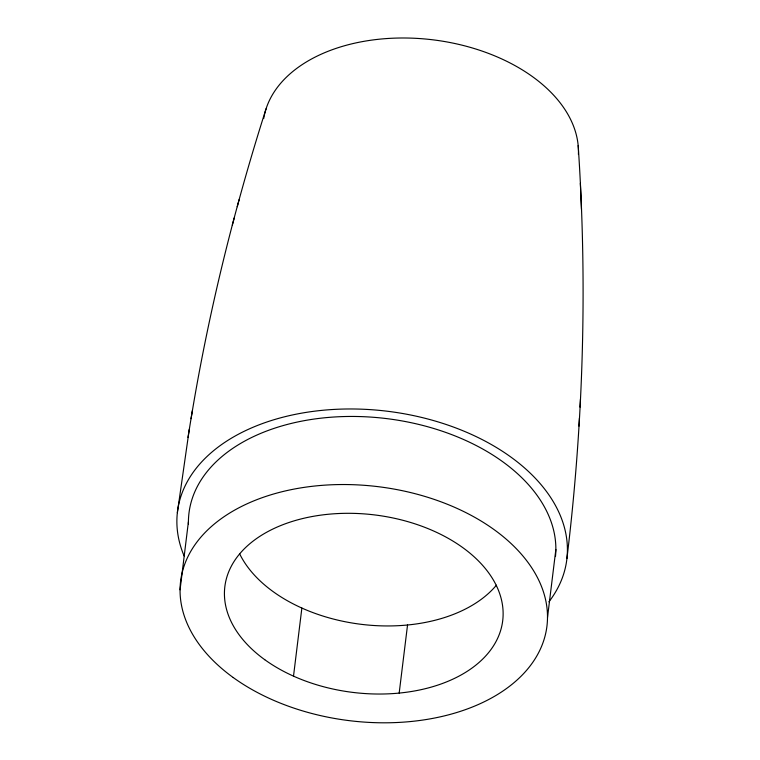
<?xml version="1.0" encoding="UTF-8"?>
<svg xmlns="http://www.w3.org/2000/svg" width="760" height="760" viewBox="0 0 760 760"><rect width="100%" height="100%" fill="white"/><g stroke="black" fill="none" stroke-linecap="round" stroke-linejoin="round"><path stroke-width="1.14" d="M566.922 558.514C583.604 421.61 587.413 283.147 578.179 145.54M580.003 407.132L580.469 399.161M578.958 426.113L579.433 418.095M180.063 589.808L188.413 521.731M293.512 676.134L301.872 608.057M399.18 693.082L407.541 624.995M547.504 617.528L555.864 549.452M177.365 512.667L189.278 429.4M191.054 418.684C208.25 313.709 233.748 210.14 266.076 108.813M187.976 437.437L192.356 410.675M232.313 225.093L234.251 217.911M237.234 206.701L239.143 199.623M581.476 209.323L580.346 183.331M188.432 524.001A184.537 117.876 7 0 1 376.808 417.563A184.537 117.876 7 0 1 555.475 556.538M496.422 585.181A139.964 89.404 7 0 1 361.294 624.331A139.964 89.404 7 0 1 239.581 553.698M184.119 555.959A196.127 125.276 7 0 1 388.265 411.35A196.127 125.276 7 0 1 548.929 601.797M263.72 118.503A158.489 101.232 7 0 1 264.119 116.328M264.337 115.245A158.489 101.232 7 0 1 433.494 39.891A158.489 101.232 7 0 1 578.408 154.432M233.225 677.54A184.537 117.876 7 0 0 541.006 647.681A184.537 117.876 7 0 0 317.11 485.783A184.537 117.876 7 0 0 233.225 677.54M264.755 659.699A139.964 89.404 7 0 0 498.199 637.051A139.964 89.404 7 0 0 328.387 514.254A139.964 89.404 7 0 0 264.755 659.699"/></g></svg>
